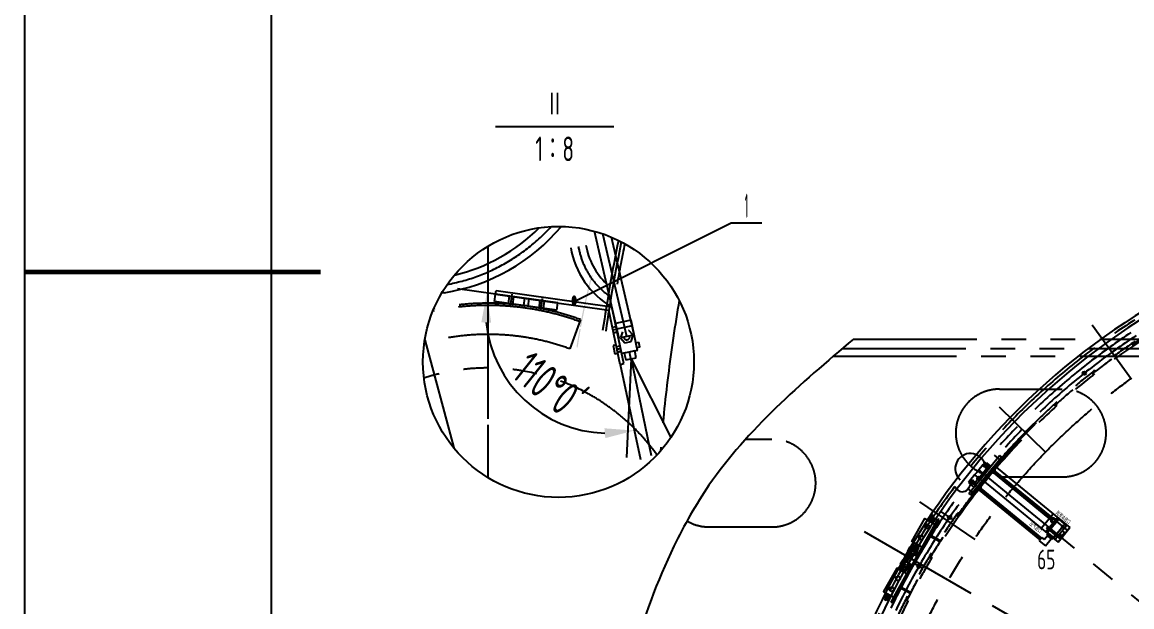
# Model space of a CAD drawing. Header units: millimetres. Extents: x -10 to 16810, y -10 to 11890.
# Drawn here: x -10 to 4490, y 4582 to 6953 of the extents above; entities that cross this region are included whole.
import ezdxf
from ezdxf.enums import TextEntityAlignment as Align

# ---------------------------------------------------------------- set-up
doc = ezdxf.new("R2010")
doc.units = ezdxf.units.MM
doc.header["$LTSCALE"] = 400
for name, pattern in [('F', [0.75, 0.5, -0.25]), ('G', [2, 1.25, -0.25, 0.25, -0.25]), ('K', [2.5, 1.25, -0.25, 0.25, -0.25, 0.25, -0.25])]:
    doc.linetypes.add(name, pattern=pattern)
for name, color, linetype in [('01', 7, 'Continuous'), ('02', 1, 'Continuous'), ('04', 2, 'F'), ('05', 4, 'G'), ('07', 6, 'K'), ('08', 1, 'Continuous'), ('10', 1, 'Continuous'), ('11', 3, 'Continuous')]:
    doc.layers.add(name, color=color, linetype=linetype)
doc.styles.get("Standard").update_dxf_attribs({"font": 'isocp', "width": 0.707, "bigfont": 'intecad.shx'})
doc.dimstyles.new('INTE$2', dxfattribs={"dimscale": 40, "dimtxt": 3.5, "dimasz": 3, "dimexe": 3, "dimexo": 0, "dimgap": 1, "dimtad": 1, "dimtih": 1, "dimtoh": 1, "dimdsep": 46, "dimtxsty": 'Standard', "dimcen": 0, "dimclrd": 1, "dimclre": 1, "dimclrt": 3, "dimaunit": 1, "dimazin": 0, "dimtfac": 1, "dimtmove": 0, "dimatfit": 0, "dimfxl": 1, "dimarcsym": 0})
doc.dimstyles.new('副本 (3)INTE', dxfattribs={"dimscale": 40, "dimtxt": 3.5, "dimasz": 3, "dimexe": 3, "dimexo": 0, "dimgap": 1, "dimtad": 1, "dimdec": 3, "dimlfac": 0.4, "dimdsep": 46, "dimtxsty": 'Standard', "dimcen": 0, "dimclrd": 1, "dimclre": 1, "dimclrt": 3, "dimaunit": 1, "dimazin": 0, "dimtfac": 1, "dimtdec": 3, "dimtmove": 0, "dimatfit": 3, "dimfxl": 1, "dimarcsym": 0})
doc.dimstyles.new('副本INTE', dxfattribs={"dimscale": 40, "dimtxt": 3.5, "dimasz": 3, "dimexe": 3, "dimexo": 0, "dimgap": 1, "dimtad": 1, "dimdec": 3, "dimdsep": 46, "dimtxsty": 'Standard', "dimcen": 0, "dimclrd": 1, "dimclre": 1, "dimclrt": 3, "dimaunit": 1, "dimadec": 0, "dimazin": 0, "dimtfac": 1, "dimtdec": 3, "dimtmove": 0, "dimatfit": 3, "dimfxl": 1, "dimarcsym": 0})

# ---------------------------------------------------------------- blocks, each defined once
blk = doc.blocks.new('*D17')
at = {"layer": '08', "color": 1, "lineweight": -2}
for start, end in [(93.7882, 107.5433), (122.5234, 136.8964)]:
    blk.add_arc((6012.4, 3382.1), 1815.3, start, end, dxfattribs=at)
at = {"layer": '08', "color": 1}
for points in [[(5891.8, 5213.5), (5893.1, 5173.5), (6012.4, 5197.4)], [(4702, 4609.4), (4671.9, 4635.7), (4607.9, 4532.3)]]:
    blk.add_solid(points, dxfattribs=at)
at = {"layer": 'Defpoints', "color": 0}
for p in [(6012.4, 5668.1), (3869.3, 5137.1), (5484.8, 5119.1), (8123.7, 1653), (6012.4, 415.2)]:
    blk.add_point(p, dxfattribs=at)
at = {"layer": '08', "color": 3, "insert": (5235.4, 5022.7), "char_height": 140, "attachment_point": 5}
blk.add_mtext("50°41'", dxfattribs=at)
blk = doc.blocks.new('*D18')
at = {"layer": '08', "color": 1, "lineweight": -2}
for start, end in [(72.5333, 86.1737), (43.1418, 57.4116)]:
    blk.add_arc((6012.4, 3382.1), 1797.2, start, end, dxfattribs=at)
at = {"layer": '08', "color": 1}
for points in [[(6131.7, 5155.3), (6133, 5195.3), (6012.4, 5179.3)], [(7338.8, 4624.2), (7308.7, 4597.9), (7402.9, 4520.8)]]:
    blk.add_solid(points, dxfattribs=at)
at = {"layer": 'Defpoints', "color": 0}
for p in [(6012.4, 5668.1), (8155.5, 5137.1), (7011.9, 4875.8), (3901.1, 1653), (6012.4, 415.2)]:
    blk.add_point(p, dxfattribs=at)
at = {"layer": '08', "color": 3, "insert": (6781.7, 5006.4), "char_height": 140, "attachment_point": 5}
blk.add_mtext("50°41'", dxfattribs=at)
blk = doc.blocks.new('7145')
at = {"layer": '01'}
for p, q in [((-10, -99), (-10, 99)), ((0, 99), (-10, 99)), ((-10, 99), (0, 99)), ((0, -99), (0, 99)), ((330.1, -19), (330.1, 51)), ((330.1, 51), (380.1, 51)), ((380.1, 51), (380.1, -19)), ((395.6, 54), (395.6, -22)), ((395.6, 54), (395.6, -22)), ((-35.6, 40), (-37.7, 38.8)), ((-37.7, 29.1), (-35.7, 27.8)), ((380.1, -19), (330.1, -19)), ((368.1, -19), (342.1, -19)), ((342.1, -19), (342.1, -29.6)), ((342.1, -29.6), (368.1, -29.6)), ((346.3, -29.6), (346.3, -49.6)), ((349, -29.3), (349, -19)), ((361.2, -29.3), (349, -29.3)), ((361.2, -29.3), (361.2, -19)), ((365.5, -66.2), (365.5, -29.6)), ((368.1, -29.6), (368.1, -19)), ((-36.6, -50.8), (-38.7, -52)), ((-38.7, -61.7), (-36.6, -63)), ((14.6, -52.3), (332.9, -52.3)), ((14.6, -62.3), (332.9, -62.3)), ((346.3, -49.6), (332.9, -49.6)), ((332.9, -49.6), (332.9, -66.2)), ((332.9, -66.2), (365.5, -66.2)), ((339.4, -49.6), (346.3, -49.6)), ((-10, -99), (0, -99))]:
    blk.add_line(p, q, dxfattribs=at)
at = {"layer": '01', "color": 7, "linetype": 'Continuous'}
for p, q in [((0, 54), (395.6, 54)), ((395.6, -22), (395.6, 54)), ((14.6, 38.5), (330.1, 38.5)), ((14.6, 28.5), (330.1, 28.5)), ((0, -22), (395.6, -22))]:
    blk.add_line(p, q, dxfattribs=at)
at = {"layer": '01'}
for points in [[(-37.7, 38.8), (-37.7, 29.1)], [(-35.7, 27.8), (-24.5, 27.8), (-24.5, 40), (-35.6, 40)], [(-10, 25.5), (-24.5, 25.5), (-24.5, 42.3), (-10, 42.3)], [(0, 42.3), (8.7, 42.3), (8.7, 25.5), (0, 25.5)], [(-38.7, -52), (-38.7, -61.7)], [(-36.6, -63), (-25.4, -63), (-25.4, -50.8), (-36.6, -50.8)], [(-10, -65.3), (-24.5, -65.3), (-24.5, -48.5), (-10, -48.5)], [(0, -48.5), (8.7, -48.5), (8.7, -65.3), (0, -65.3)]]:
    blk.add_lwpolyline(points, dxfattribs=at)
for points in [[(-33.8, 43.1), (-28.2, 43.1), (-28.2, 24.8), (-33.8, 24.8)], [(8.7, 40.9), (14.6, 40.9), (14.6, 26.6), (8.7, 26.6)], [(330.1, 43.6), (320, 43.6), (320, 23.4), (330.1, 23.4)], [(380.1, 6.8), (391.3, 6.8), (391.3, 24.3), (380.1, 24.3)], [(-34.8, -47.7), (-29.2, -47.7), (-29.2, -66), (-34.8, -66)], [(8.7, -49.9), (14.6, -49.9), (14.6, -64.2), (8.7, -64.2)]]:
    blk.add_lwpolyline(points, close=True, dxfattribs=at)
for centre in [(370.6, 38.5), (370.6, 38.5), (370.6, -6.5), (370.6, -6.5)]:
    blk.add_circle(centre, 4.5, dxfattribs=at)
at = {"layer": '04', "color": 2, "linetype": 'F'}
blk.add_line((306.6, -22), (306.6, 54), dxfattribs=at)
blk.add_lwpolyline([(330.1, 29), (338.1, 29), (338.1, 38.5), (330.1, 38.5)], close=True, dxfattribs=at)
at = {"layer": '05', "color": 4, "linetype": 'G'}
for p, q in [((-27.9, 86), (10.3, 86)), ((338.6, 54), (338.6, -22)), ((338.6, 54), (338.6, -22)), ((370.6, 54), (370.6, -22)), ((370.6, 54), (370.6, -22)), ((370.6, 51), (370.6, -19)), ((0, 33.5), (320, 33.5)), ((317.3, 38.5), (395.6, 38.5)), ((317.3, 38.5), (330.1, 38.5)), ((330.1, 38.5), (380.1, 38.5)), ((321, -6.5), (395.6, -6.5)), ((380.1, -6.5), (330.1, -6.5)), ((10.3, -86), (-27.9, -86)), ((-5, -57.3), (332.9, -57.3))]:
    blk.add_line(p, q, dxfattribs=at)
at = {"layer": '11', "width": 0.670431}
for s, p in [('润滑油进口', (312.7, 60)), ('压气进口', (259, -42.5))]:
    blk.add_text(s, height=15, dxfattribs=at).set_placement(p)
blk = doc.blocks.new('*D21')
at = {"layer": '08', "color": 1, "lineweight": -2}
for start, end in [(217.9669, 227.618), (254.6409, 262.0331)]:
    blk.add_arc((6012.4, 3382.1), 863.7, start, end, dxfattribs=at)
at = {"layer": '08', "color": 1}
for points in [[(5314.9, 2839.6), (5348.1, 2861.9), (5264.4, 2950.3)], [(5894.1, 2546.7), (5891.3, 2506.8), (6012.4, 2518.4)]]:
    blk.add_solid(points, dxfattribs=at)
at = {"layer": 'Defpoints', "color": 0}
for p in [(6012.4, 5668.1), (8630.9, 4893.9), (5457.2, 2720.5), (3405, 1876.7), (6012.4, 415.2)]:
    blk.add_point(p, dxfattribs=at)
at = {"layer": '08', "color": 3, "insert": (5580.5, 2634.1), "char_height": 140, "attachment_point": 5}
blk.add_mtext("60°0'", dxfattribs=at)
blk = doc.blocks.new('*D22')
at = {"layer": '08', "color": 1, "lineweight": -2}
for start, end in [(312.3293, 322.0719), (277.9281, 285.427)]:
    blk.add_arc((6012.4, 3382.1), 867.9, start, end, dxfattribs=at)
at = {"layer": '08', "color": 1}
for points in [[(6680.4, 2859.8), (6713.6, 2837.4), (6764, 2948.1)], [(6133.5, 2502.5), (6130.7, 2542.4), (6012.4, 2514.2)]]:
    blk.add_solid(points, dxfattribs=at)
at = {"layer": 'Defpoints', "color": 0}
for p in [(6012.4, 5668.1), (3405, 4887.5), (6309.2, 2566.5), (8630.9, 1870.3), (6012.4, 415.2)]:
    blk.add_point(p, dxfattribs=at)
at = {"layer": '08', "color": 3, "insert": (6446.4, 2630.5), "char_height": 140, "attachment_point": 5}
blk.add_mtext("60°0'", dxfattribs=at)
blk = doc.blocks.new('*D23')
at = {"layer": '08', "color": 1, "lineweight": -2}
for start, end in [(98.2599, 104.8467), (132.778, 141.7401)]:
    blk.add_arc((6012.4, 3382.1), 833.1, start, end, dxfattribs=at)
at = {"layer": '08', "color": 1}
for points in [[(5891.3, 4226.5), (5894.1, 4186.6), (6012.4, 4215.2)], [(5374.8, 3886.8), (5341.7, 3909.2), (5290.9, 3798.7)]]:
    blk.add_solid(points, dxfattribs=at)
at = {"layer": 'Defpoints', "color": 0}
for p in [(6012.4, 5668.1), (3405, 4887.5), (5727.5, 4165), (8630.9, 1870.3), (6012.4, 415.2)]:
    blk.add_point(p, dxfattribs=at)
at = {"layer": '08', "color": 3, "insert": (5595.8, 4103.6), "char_height": 140, "attachment_point": 5}
blk.add_mtext("60°0'", dxfattribs=at)
blk = doc.blocks.new('*D24')
at = {"layer": '08', "color": 1, "lineweight": -2}
for start, end in [(75.0059, 81.8245), (38.1755, 47.3357)]:
    blk.add_arc((6012.4, 3382.1), 841.7, start, end, dxfattribs=at)
at = {"layer": '08', "color": 1}
for points in [[(6130.7, 4195.3), (6133.5, 4235.2), (6012.4, 4223.8)], [(6690.6, 3913.5), (6657.5, 3891.1), (6741.3, 3803)]]:
    blk.add_solid(points, dxfattribs=at)
at = {"layer": 'Defpoints', "color": 0}
for p in [(6012.4, 5668.1), (8630.9, 4893.9), (6553.4, 4026.9), (3405, 1876.7), (6012.4, 415.2)]:
    blk.add_point(p, dxfattribs=at)
at = {"layer": '08', "color": 3, "insert": (6433.2, 4111), "char_height": 140, "attachment_point": 5}
blk.add_mtext("60°0'", dxfattribs=at)
blk = doc.blocks.new('*D29')
at = {"layer": '08', "color": 1, "lineweight": -2}
blk.add_line((4400.7, 2728), (3895.8, 2728), dxfattribs=at)
for start, end in [(202.088, 210), (202.0927, 206.0464), (210, 219.3154), (223.2691, 227.2227)]:
    blk.add_arc((6012.4, 3382.1), 1739.4, start, end, dxfattribs=at)
at = {"layer": '08', "color": 1}
for points in [[(4467.3, 2627.7), (4432, 2609), (4506.1, 2512.4)], [(4730.9, 2176.7), (4760.9, 2203.1), (4666.7, 2280.1)]]:
    blk.add_solid(points, dxfattribs=at)
at = {"layer": 'Defpoints', "color": 0}
for p in [(8155.5, 5137.1), (8630.9, 4893.9), (4609, 2354.6), (3405, 1876.7), (3901.1, 1653)]:
    blk.add_point(p, dxfattribs=at)
at = {"layer": '08', "color": 3, "insert": (4088.2, 2838), "char_height": 140, "attachment_point": 5}
blk.add_mtext("9°19'", dxfattribs=at)
blk = doc.blocks.new('*D30')
at = {"layer": '08', "color": 1, "lineweight": -2}
for start, end in [(210.2532, 214.7843), (219.3154, 229.8727), (234.4038, 238.9349)]:
    blk.add_arc((6012.4, 3382.1), 1517.8, start, end, dxfattribs=at)
at = {"layer": '08', "color": 1}
for points in [[(4781.8, 2528.3), (4749.9, 2504.2), (4838.1, 2420.4)], [(5116.7, 2132.1), (5141.2, 2163.7), (5034.2, 2221.6)]]:
    blk.add_solid(points, dxfattribs=at)
at = {"layer": 'Defpoints', "color": 0}
for p in [(8155.5, 5137.1), (6012.4, 3382.1), (4899.4, 2350.2), (3901.1, 1653), (4253.6, 1295.5)]:
    blk.add_point(p, dxfattribs=at)
at = {"layer": '08', "color": 3, "insert": (5022.4, 2381.3), "char_height": 140, "attachment_point": 5, "rotation": 315.311}
blk.add_mtext('11°', dxfattribs=at)
blk = doc.blocks.new('*D48')
at = {"layer": '08', "color": 1, "lineweight": -2}
for p, q in [((1909.7, 5850), (1755.5, 5871.7)), ((2415.7, 5565.4), (2497.7, 5179.6))]:
    blk.add_line(p, q, dxfattribs=at)
blk.add_arc((2368.9, 5785.5), 499.4, 185.7993, 268.2001, dxfattribs=at)
at = {"layer": '08', "color": 1}
for points in [[(1852.1, 5735.4), (1892.1, 5734.6), (1874.4, 5855)], [(2351.5, 5306.2), (2355, 5266.4), (2472.8, 5297)]]:
    blk.add_solid(points, dxfattribs=at)
at = {"layer": 'Defpoints', "color": 0}
for p in [(1909.7, 5850), (2368.9, 5785.5), (2368.9, 5785.5), (1930.7, 5545.9), (2415.7, 5565.4)]:
    blk.add_point(p, dxfattribs=at)
at = {"layer": '08', "color": 3, "insert": (2125.1, 5481.8), "char_height": 140, "attachment_point": 5, "rotation": 321.2415}
blk.add_mtext("110°0'", dxfattribs=at)
blk = doc.blocks.new('*U80')
at = {"layer": '01'}
blk.add_lwpolyline([(25, 292), (25, 5)], dxfattribs=at)
at = {"layer": '01', "const_width": 0.5}
blk.add_lwpolyline([(0, 148.5), (30, 148.5)], dxfattribs=at)
at = {"layer": '02'}
blk.add_lwpolyline([(0, 297), (0, 0)], dxfattribs=at)

msp = doc.modelspace()

# ---------------------------------------------------------------- hatches: boundary and pattern name
at = {"layer": '10'}
h = msp.add_hatch(color=256, dxfattribs=at)
h.paths.add_polyline_path([(2303.9483, 5928.2771, -0.006881269), (2297.8653, 5924.8316, 0.005386309), (2283.4878, 5867.7769), (2288.3491, 5866.6074, -0.00583402)])
h.paths.add_polyline_path([(2288.3491, 5866.6074), (2283.4878, 5867.7769, 0.001233051), (2280.3696, 5854.6729, 0.004819591), (2285.9958, 5856.7444, -0.000929921)])
h.paths.add_polyline_path([(2285.9958, 5856.7444, -0.004819591), (2280.3696, 5854.6729, 0.012872783), (2251.6924, 5717.0296), (2256.6132, 5716.1433, -0.013175292)])
h.paths.add_polyline_path([(2255.1952, 5708.27), (2250.2743, 5709.1563, 0.006844813), (2238.1377, 5635.3786, -0.002914038), (2242.8615, 5633.1667, -0.006980284)])

# ---------------------------------------------------------------- linework, layer by layer
for p, q in [((1911.8375, 5864.8861), (2381.434, 5798.8859)), ((1909.7498, 5850.0321), (2368.9455, 5785.4937)), ((2254.1985, 5747.1363), (2211.0184, 5628.5001)), ((2461.5479, 5577.2893), (2453.5617, 5615.5097))]:
    msp.add_line(p, q)
at = {"layer": '01'}
for p, q in [((2389.7651, 6529.2856), (1909.7651, 6529.2856)), ((1909.7498, 5850.0321), (1911.8375, 5864.8861)), ((2162.268, 5814.5415), (1909.7498, 5850.0321)), ((2415.7244, 5565.4102), (2368.9455, 5785.4937)), ((2430.3966, 5568.5288), (2381.434, 5798.8859)), ((2427.995, 5737.8671), (2396.1821, 5731.2198)), ((2459.808, 5744.5145), (2427.995, 5737.8671)), ((2464.6657, 5721.2665), (2433.3522, 5714.7236)), ((2485.3747, 5622.157), (2459.808, 5744.5145)), ((2433.3522, 5714.7236), (2401.0398, 5707.9719)), ((2399.1062, 5643.8878), (2386.8705, 5641.3311)), ((2386.8705, 5641.3311), (2393.9576, 5607.4135)), ((2479.0145, 5652.5957), (2491.2502, 5655.1524)), ((2495.55, 5634.5744), (2483.3143, 5632.0177)), ((2495.55, 5634.5744), (2491.2502, 5655.1524)), ((2406.1934, 5609.9702), (2393.9576, 5607.4135)), ((2485.3747, 5622.157), (2421.7488, 5608.8623)), ((2475.0037, 5619.99), (2432.1197, 5611.0294)), ((2432.1197, 5611.0294), (2437.8438, 5583.6352)), ((2437.8438, 5583.6352), (2480.7277, 5592.5959)), ((2480.7277, 5592.5959), (2475.0037, 5619.99)), ((2415.7244, 5565.4102), (2430.3966, 5568.5288)), ((3670.5128, 4870.3537), (3709.7254, 4848.2772)), ((3672.9657, 4874.7107), (3712.1783, 4852.6341)), ((3712.1783, 4852.6341), (3709.7254, 4848.2772)), ((3551.8597, 4659.6006), (3591.0723, 4637.5241)), ((3554.3126, 4663.9576), (3593.5252, 4641.8811)), ((3591.0723, 4637.5241), (3593.5252, 4641.8811))]:
    msp.add_line(p, q, dxfattribs=at)
at = {"layer": '01', "color": 7, "linetype": 'Continuous'}
for p, q in [((2411.4567, 5670.7414), (2310.9014, 6105.1517)), ((2472.3467, 5684.836), (2380.6961, 6080.777)), ((3674.62, 4951.7493), (3669.6933, 4942.9984)), ((3671.1065, 4929.2017), (3684.6793, 4953.3098)), ((3688.5622, 4943.8999), (3674.62, 4951.7493)), ((3678.0682, 4952.5713), (3676.8869, 4950.473)), ((3678.0682, 4952.5713), (3681.0207, 4953.8625)), ((3687.4766, 4947.2744), (3678.0682, 4952.5713)), ((3687.0493, 4950.4684), (3681.0207, 4953.8625)), ((3703.2301, 4938.6584), (3512.8814, 4600.5588)), ((3707.5871, 4936.2055), (3517.2384, 4598.1058)), ((3667.0773, 4937.3257), (3665.2357, 4932.5069)), ((3665.2357, 4932.5069), (3676.9773, 4925.8965)), ((3676.8869, 4950.473), (3671.9602, 4941.7222)), ((3676.6644, 4939.0737), (3673.6097, 4933.648)), ((3680.1421, 4929.9703), (3676.9773, 4925.8965)), ((3686.2953, 4945.1761), (3681.3686, 4936.4253)), ((3688.5622, 4943.8999), (3683.6355, 4935.149)), ((3687.4766, 4947.2744), (3686.2953, 4945.1761)), ((3687.4766, 4947.2744), (3686.2953, 4945.1761)), ((3687.4766, 4947.2744), (3687.0493, 4950.4684)), ((3703.2301, 4938.6584), (3707.5871, 4936.2055)), ((3581.7616, 4808.5115), (3591.3171, 4825.4842)), ((3588.4234, 4804.761), (3597.9789, 4821.7336)), ((3591.3171, 4825.4842), (3607.5642, 4816.3371)), ((3595.715, 4825.4174), (3601.319, 4835.3713)), ((3608.5941, 4818.1665), (3595.715, 4825.4174)), ((3596.8806, 4824.7612), (3595.8507, 4822.9318)), ((3617.8614, 4835.2387), (3600.0042, 4803.5205)), ((3600.7516, 4822.5818), (3606.3556, 4832.5357)), ((3601.319, 4835.3713), (3614.1981, 4828.1204)), ((3602.9081, 4834.4766), (3607.5217, 4841.0599)), ((3618.1228, 4835.0915), (3604.5501, 4810.9834)), ((3607.5217, 4841.0599), (3628.724, 4829.1231)), ((3623.8113, 4807.1901), (3607.5642, 4816.3371)), ((3608.0782, 4817.2501), (3614.7141, 4829.0368)), ((3608.5941, 4818.1665), (3621.4733, 4810.9156)), ((3627.0773, 4820.8695), (3614.1981, 4828.1204)), ((3616.4366, 4813.7512), (3622.0406, 4823.7051)), ((3621.4733, 4810.9156), (3627.0773, 4820.8695)), ((3625.4882, 4821.7641), (3628.724, 4829.1231)), ((3561.1568, 4771.9131), (3551.6013, 4754.9404)), ((3577.4039, 4762.7661), (3561.1568, 4771.9131)), ((3569.5614, 4767.1814), (3590.1662, 4803.7798)), ((3577.4039, 4762.7661), (3598.0087, 4799.3645)), ((3595.5488, 4776.65), (3579.8638, 4785.4806)), ((3581.7616, 4808.5115), (3614.2558, 4790.2174)), ((3585.2464, 4758.3508), (3605.8512, 4794.9492)), ((3607.594, 4793.968), (3617.1495, 4810.9407)), ((3614.2558, 4790.2174), (3623.8113, 4807.1901)), ((3619.9881, 4811.7517), (3618.9582, 4809.9224)), ((3549.9244, 4740.3664), (3546.6886, 4733.0074)), ((3546.6886, 4733.0074), (3567.8909, 4721.0706)), ((3553.9393, 4751.215), (3548.3353, 4741.2611)), ((3548.3353, 4741.2611), (3561.2145, 4734.0102)), ((3551.6013, 4754.9404), (3567.8484, 4745.7934)), ((3558.9759, 4748.3794), (3553.3719, 4738.4255)), ((3566.8185, 4743.9641), (3553.9393, 4751.215)), ((3555.1049, 4750.5587), (3556.1348, 4752.3881)), ((3557.2897, 4727.039), (3573.9725, 4756.6711)), ((3557.2897, 4727.039), (3570.8625, 4751.1472)), ((3557.2897, 4727.039), (3567.7513, 4745.621)), ((3567.8186, 4768.1625), (3558.2631, 4751.1899)), ((3574.0936, 4726.7593), (3561.2145, 4734.0102)), ((3566.8185, 4743.9641), (3579.6976, 4736.7131)), ((3584.0955, 4736.6464), (3567.8484, 4745.7934)), ((3572.5045, 4727.6539), (3567.8909, 4721.0706)), ((3574.661, 4739.5487), (3569.057, 4729.5949)), ((3579.6976, 4736.7131), (3574.0936, 4726.7593)), ((3577.4039, 4762.7661), (3593.651, 4753.619)), ((3586.9892, 4757.3696), (3577.4337, 4740.3969)), ((3578.2124, 4737.5493), (3579.2423, 4739.3786)), ((3593.651, 4753.619), (3584.0955, 4736.6464)), ((3495.2705, 4632.1603), (3498.4353, 4636.2341)), ((3498.4353, 4636.2341), (3510.1769, 4629.6236)), ((3486.8504, 4618.2307), (3491.7771, 4626.9815)), ((3500.7926, 4610.3812), (3486.8504, 4618.2307)), ((3487.9359, 4614.8561), (3489.1173, 4616.9544)), ((3497.3444, 4609.5592), (3487.9359, 4614.8561)), ((3487.9359, 4614.8561), (3488.3633, 4611.6621)), ((3494.3919, 4608.2681), (3488.3633, 4611.6621)), ((3489.1173, 4616.9544), (3494.044, 4625.7053)), ((3504.3061, 4632.9288), (3490.7333, 4608.8207)), ((3497.3444, 4609.5592), (3494.3919, 4608.2681)), ((3497.3444, 4609.5592), (3498.5257, 4611.6575)), ((3497.3444, 4609.5592), (3498.5257, 4611.6575)), ((3498.5257, 4611.6575), (3503.4524, 4620.4084)), ((3498.7482, 4623.0568), (3501.8029, 4628.4826)), ((3500.7926, 4610.3812), (3505.7193, 4619.1321)), ((3508.3353, 4624.8048), (3510.1769, 4629.6236)), ((3512.8814, 4600.5588), (3517.2384, 4598.1058))]:
    msp.add_line(p, q, dxfattribs=at)
for points in [[(3691.456, 4917.745), (3638.4723, 4823.6348), (3597.7734, 4846.5482), (3650.757, 4940.6584)], [(3665.3315, 4938.3086), (3668.3862, 4943.7343), (3684.9426, 4934.4131), (3681.8879, 4928.9874)], [(3524.6556, 4621.4722), (3577.6392, 4715.5824), (3536.9403, 4738.4957), (3483.9566, 4644.3855)], [(3493.5246, 4633.1432), (3490.47, 4627.7174), (3507.0264, 4618.3962), (3510.0811, 4623.822)]]:
    msp.add_lwpolyline(points, close=True, dxfattribs=at)
at = {"layer": '01'}
for centre in [(4298.1427, 5529.8542), (3870.181, 5103.2695), (3751.833, 4944.5864), (3627.0159, 4746.4567)]:
    msp.add_circle(centre, 7, dxfattribs=at)
at = {"layer": '01', "color": 7, "linetype": 'Continuous'}
for centre in [(3659.5562, 4908.3113), (3635.7356, 4862.9), (3542.6485, 4697.5576), (3516.1767, 4653.6389)]:
    msp.add_circle(centre, 8.6274, dxfattribs=at)
at = {"layer": '01'}
for centre, radius, start, end in [((6017.9062, 3378.9218), 2823.0611, 33.5517851, 165.6606442), ((6017.9062, 3378.9218), 2798.0611, 33.5891319, 165.6606442), ((1578.8967, 6627.3906), 781.25, 278.978223, 319.9541078), ((1578.8967, 6627.3906), 718.75, 283.2325749, 315.0199526), ((2551.3207, 6094.7451), 341.1658, 189.4712884, 240.1349298), ((2551.3207, 6094.7451), 278.6658, 189.4712884, 226.7174108), ((1881.9288, 4709.4033), 1160.5285, 98.978223, 99.4396167), ((3835.8857, 5142.7218), 61.4561, 16.4199784, 227.1805736), ((3803.1476, 5081.5376), 32.4794, 201.1974315, 20.5460492)]:
    msp.add_arc(centre, radius, start, end, dxfattribs=at)
at = {"layer": '02'}
for p, q in [((2228.651, 5820.359), (2865.5555, 6138.7813)), ((2865.5555, 6138.7813), (2989.5555, 6138.7813)), ((2459.2857, 5588.1156), (2441.4289, 5187.5)), ((2459.2857, 5588.1156), (2620.769, 5268.4634)), ((2459.2857, 5588.1156), (2541.3064, 5195.5798))]:
    msp.add_line(p, q, dxfattribs=at)
msp.add_circle((2165.052, 5575.4125), 549.4503, dxfattribs=at)
msp.add_spline([(3361.3385, 5668.1027), (2775.573, 5075.0059), (2633.3968, 4827.9774), (2337.3156, 3930.1587), (1977.3655, 2570.4727), (1942.5755, 1670.6709), (2339.3806, 1096.1027)], degree=3, dxfattribs=at)
at = {"layer": '04', "color": 2, "linetype": 'F'}
for p, q in [((1965.4524, 5842.2033), (1961.277, 5812.4953)), ((1982.7821, 5839.7677), (1978.6067, 5810.0596)), ((2027.3441, 5833.5046), (2023.1687, 5803.7966)), ((2044.6738, 5831.069), (2040.4984, 5801.361)), ((2089.2358, 5824.8059), (2085.0604, 5795.0979)), ((2106.5655, 5822.3703), (2102.3901, 5792.6623)), ((2383.7588, 5715.8006), (2398.431, 5718.9192)), ((2388.4367, 5693.7922), (2403.1089, 5696.9108)), ((2424.2822, 5697.4935), (2416.0271, 5672.3822)), ((2467.7763, 5683.1952), (2416.0271, 5672.3822)), ((2416.0271, 5672.3822), (2433.6466, 5652.6774)), ((2424.4995, 5697.5389), (2424.2822, 5697.4935)), ((2450.1569, 5702.9), (2448.9767, 5702.6534)), ((2467.7763, 5683.1952), (2450.1569, 5702.9)), ((2459.5212, 5658.0839), (2467.7763, 5683.1952)), ((2400.3913, 5637.5487), (2415.0635, 5640.6673)), ((2433.6466, 5652.6774), (2459.5212, 5658.0839)), ((2419.7035, 5618.6509), (2405.0206, 5615.5829)), ((2405.0692, 5615.5403), (2419.7414, 5618.6589))]:
    msp.add_line(p, q, dxfattribs=at)
msp.add_arc((2441.9017, 5677.7887), 12.5029, 191.8021879, 14.2638762, dxfattribs=at)
at = {"layer": '05', "color": 4, "linetype": 'G'}
for p, q in [((2441.9017, 5677.7887), (2345.4668, 6094.3982)), ((1879.2589, 6044.6863), (1879.2589, 5106.1386)), ((1879.2589, 5920.5875), (1879.2589, 5106.1386)), ((1975.3579, 5849.8126), (1968.6331, 5801.9653)), ((2099.1413, 5832.4153), (2092.4165, 5784.568)), ((2386.0977, 5704.7964), (2400.77, 5707.915)), ((2417.4025, 5629.6631), (2402.7196, 5626.5951)), ((2402.7302, 5626.5445), (2417.4025, 5629.6631)), ((3869.3323, 5137.1453), (8123.7408, 1653.0372)), ((3404.9558, 4887.5094), (8630.8566, 1870.3342))]:
    msp.add_line(p, q, dxfattribs=at)
at = {"layer": '05'}
for p, q in [((4488.5688, 5503.9398), (4329.9302, 5724.8342)), ((1622.905, 5664.7001), (1740.4434, 5226.696)), ((4143.2662, 5207.0945), (3954.2324, 5391.6643)), ((3853.0308, 5117.0488), (3880.2606, 5095.171)), ((3854.756, 4854.7977), (3630.1342, 5008.1131)), ((3764.151, 4936.0723), (3718.8296, 4967.398)), ((3638.2214, 4740.0476), (3612.629, 4754.6855))]:
    msp.add_line(p, q, dxfattribs=at)
at = {"layer": '05', "color": 4, "linetype": 'G'}
for centre, radius, start, end in [((6017.9062, 3378.9218), 2810.5611, 28.8371051, 164.8599721), ((1578.8967, 6627.3906), 750, 280.407754, 317.8447735), ((2551.3207, 6094.7451), 309.9158, 189.4712884, 234.5982498)]:
    msp.add_arc(centre, radius, start, end, dxfattribs=at)
at = {"layer": '07', "color": 6, "linetype": 'K'}
for p, q in [((1905.5745, 5820.3241), (1909.7498, 5850.0321)), ((2158.0926, 5784.8335), (1905.5745, 5820.3241)), ((2158.0926, 5784.8335), (2162.268, 5814.5415)), ((3316.7417, 5630.1027), (9784.3968, 5630.1027)), ((3279.3491, 5598.1027), (9517.3968, 5598.1027))]:
    msp.add_line(p, q, dxfattribs=at)
at = {"layer": '07'}
for p, q in [((3361.3385, 5668.1027), (4538.4212, 5668.1027)), ((3954.3957, 5465.0543), (4208.3957, 5465.056)), ((2924.4028, 5262.102), (3030.3957, 5262.1027)), ((3954.398, 5109.0543), (4208.398, 5109.056)), ((2776.398, 4906.101), (3030.398, 4906.1027))]:
    msp.add_line(p, q, dxfattribs=at)
msp.add_circle((6012.3968, 3382.1027), 2616, dxfattribs=at)
at = {"layer": '07', "color": 6, "linetype": 'K'}
for centre, radius, start, end in [((6012.3968, 3382.1027), 2770, 19.9997304, 159.9997304), ((6012.3968, 3382.1027), 2748, 18.9307214, 160.4643137), ((6012.3968, 3382.1027), 2731, 90, 171.6395698), ((6012.3968, 3382.1027), 2726, 8.3604306, 171.6395694), ((6012.3968, 3382.1027), 2720, 9.9998606, 169.9998606), ((9099.2589, 4709.4033), 6827.5, 168.5214893, 171.63956978), ((9099.2589, 4709.4033), 6815, 168.55058899, 171.63956938), ((9099.2589, 4709.4033), 6800, 168.58923283, 169.99986058), ((1879.2589, 4716.9983), 1096.25, 70, 101.554669), ((1879.2589, 4716.9983), 1087.5, 70, 101.8674664), ((1879.2589, 4716.9983), 970, 70, 105.4433363)]:
    msp.add_arc(centre, radius, start, end, dxfattribs=at)
at = {"layer": '07'}
for centre, radius, start, end in [((9099.2589, 4709.4033), 6540, 170.18582582, 175.576617), ((1879.2589, 4708.3324), 842.5, 35.5595623, 107.9555753), ((3954.3968, 5287.0543), 178, 90.0003698, 270.0003698), ((4208.3968, 5287.056), 178, 270.0003698, 90.0003698), ((3030.3968, 5084.1027), 178, 270.0003698, 90.0003698), ((2776.3968, 5084.101), 178, 239.6479552, 270.0003698)]:
    msp.add_arc(centre, radius, start, end, dxfattribs=at)

# ---------------------------------------------------------------- block references
at = {"layer": '02', "xscale": 40, "yscale": 40, "zscale": 40}
msp.add_blockref('*U80', (0, 0), dxfattribs=at)
at = {"layer": '11', "rotation": 320.6845583280207}
msp.add_blockref('7145', (3899.5055, 5112.4353), dxfattribs=at)

# ---------------------------------------------------------------- texts
at = {"layer": '02', "width": 0.605172}
msp.add_text('●', height=40, dxfattribs=at).set_placement((2216.651, 5800.359), (2240.651, 5800.359), align=Align.FIT)
at = {"layer": '11', "width": 0.707}
for s, p in [('Ⅱ', (2149.7651, 6569.2856)), ('1：8', (2149.7651, 6389.2856))]:
    msp.add_text(s, height=100, dxfattribs=at).set_placement(p, align=Align.CENTER)
at = {"layer": '11', "width": 0.404}
msp.add_text('1', height=98.9949, dxfattribs=at).set_placement((2920.5566, 6158.7813), (2934.5545, 6158.7813), align=Align.FIT)
at = {"layer": '11', "color": 3, "linetype": 'Continuous', "width": 0.707}
msp.add_text('65', height=80, dxfattribs=at).set_placement((4106.7057, 4734.1239))

# ---------------------------------------------------------------- dimensions: what is measured, and where the dimension line sits
at = {"layer": '08'}
for base, line1, line2, dimstyle, picture, middle in [((1930.7183, 5545.9058), ((1909.7498, 5850.0321), (2368.9455, 5785.4937)), ((2415.7244, 5565.4102), (2368.9455, 5785.4937)), '副本 (3)INTE', '*D48', (2056.2735, 5396.0304)), ((4899.3699, 2350.1824), ((4253.5874, 1295.4713), (6012.3968, 3382.1027)), ((8155.4613, 5137.1453), (3901.0528, 1653.0372)), '副本INTE', '*D30', (4944.9973, 2303.0538))]:
    dim = msp.add_angular_dim_2l(base=base, line1=line1, line2=line2, dimstyle=dimstyle, dxfattribs=at)
    dim.commit()
    dim.dimension.update_dxf_attribs({"geometry": picture, "text_midpoint": middle, "dimtype": 162})
for base, line1, line2, picture, middle in [((5457.2186, 2720.467), ((6012.3968, 415.2248), (6012.3968, 5668.1027)), ((3404.9558, 1876.6959), (8630.8566, 4893.8711)), '*D21', (5580.5448, 2634.1131)), ((6309.2445, 2566.5202), ((3404.9558, 4887.5094), (8630.8566, 1870.3342)), ((6012.3968, 415.2248), (6012.3968, 5668.1027)), '*D22', (6446.3592, 2630.4578)), ((5727.4553, 4164.9731), ((6012.3968, 415.2248), (6012.3968, 5668.1027)), ((3404.9558, 4887.5094), (8630.8566, 1870.3342)), '*D23', (5595.8401, 4103.6)), ((6553.4289, 4026.8796), ((3404.9558, 1876.6959), (8630.8566, 4893.8711)), ((6012.3968, 415.2248), (6012.3968, 5668.1027)), '*D24', (6433.2451, 4111.0332)), ((5484.8326, 5119.0818), ((6012.3968, 415.2248), (6012.3968, 5668.1027)), ((3869.3323, 5137.1453), (8123.7408, 1653.0372)), '*D17', (5235.3907, 5022.7373)), ((7011.9185, 4875.7508), ((8155.4613, 5137.1453), (3901.0528, 1653.0372)), ((6012.3968, 415.2248), (6012.3968, 5668.1027)), '*D18', (6781.6551, 5006.3779)), ((4608.9759, 2354.5665), ((8155.4613, 5137.1453), (3901.0528, 1653.0372)), ((3404.9558, 1876.6959), (8630.8566, 4893.8711)), '*D29', (4088.232, 2838.0455))]:
    dim = msp.add_angular_dim_2l(base=base, line1=line1, line2=line2, dimstyle='INTE$2', dxfattribs=at)
    dim.commit()
    dim.dimension.update_dxf_attribs({"geometry": picture, "text_midpoint": middle})

doc.saveas('drawing.dxf')
